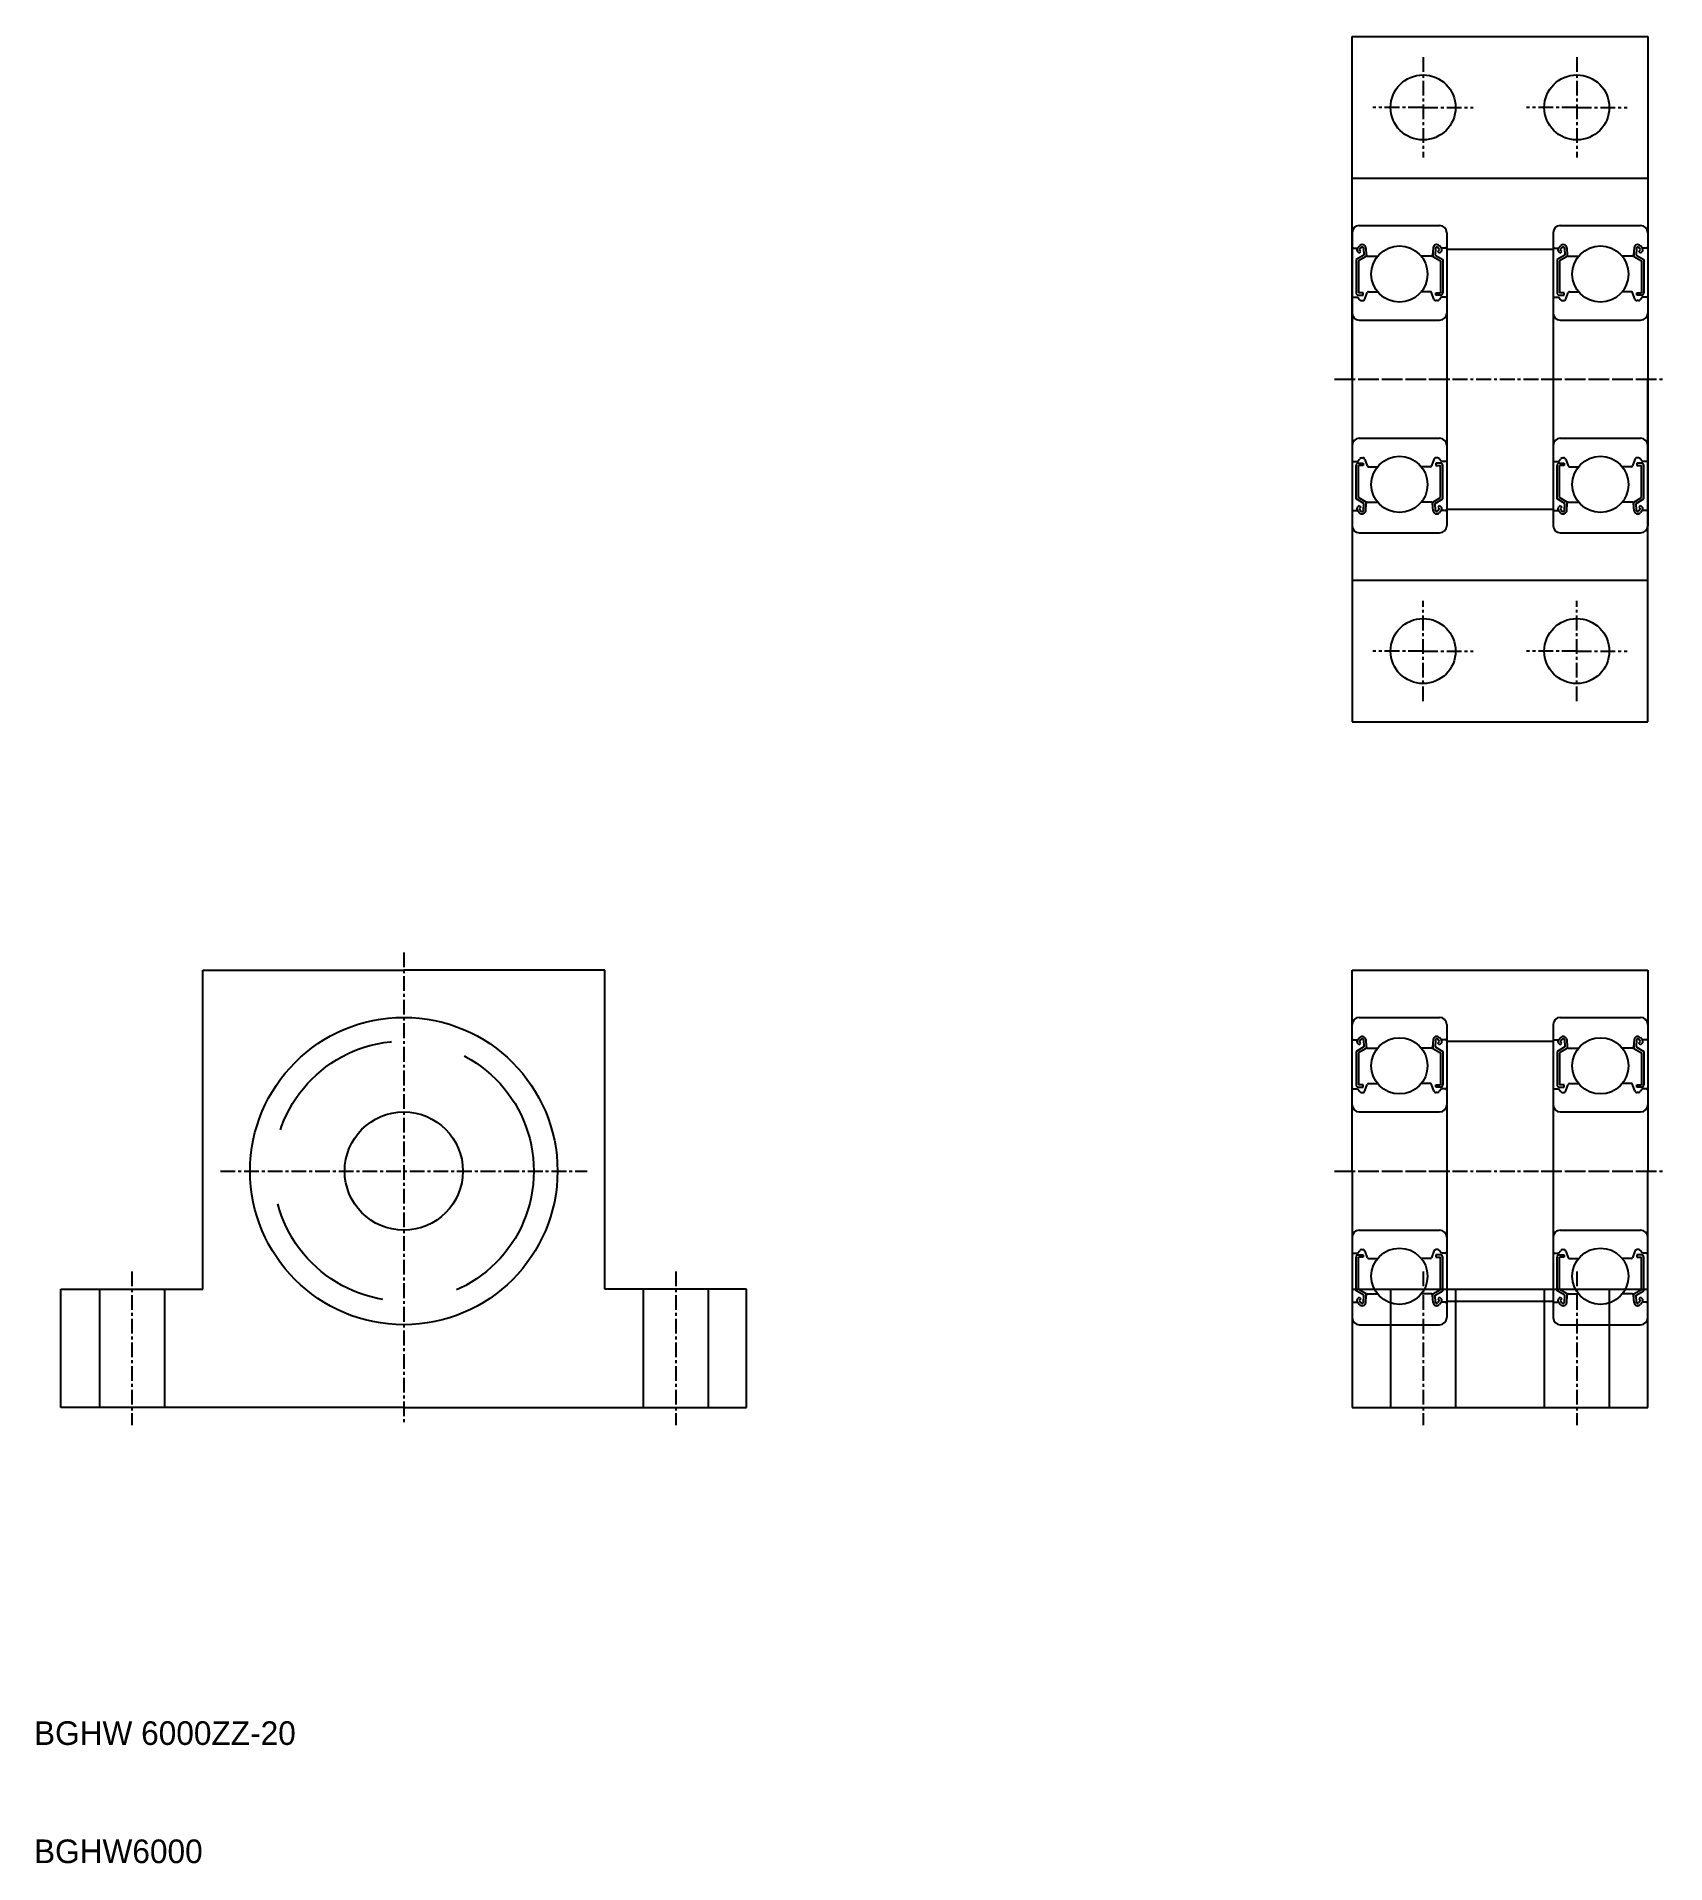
# Model space of a CAD drawing. Extents: x 105 to 243, y 64 to 219.
import ezdxf

# ---------------------------------------------------------------- set-up
doc = ezdxf.new("R2010")
doc.units = 0
doc.linetypes.add('CENTER', pattern=[2, 1.25, -0.25, 0.25, -0.25])
doc.linetypes.add('DASHED', pattern=[19.05, 12.7, -6.35])
doc.layers.get('0').update_dxf_attribs({"linetype": 'CONTINUOUS'})
doc.layers.add('CENTER', color=1, linetype='CENTER')

msp = doc.modelspace()

# ---------------------------------------------------------------- linework, layer by layer
for p, q in [((216.4, 218.78), (241.4, 218.78)), ((216.4, 189.78), (216.4, 218.78)), ((241.4, 218.78), (241.4, 189.78)), ((216.4, 206.78), (241.4, 206.78)), ((217, 202.78), (223.8, 202.78)), ((234, 202.78), (240.8, 202.78)), ((216.4, 202.18), (216.4, 177.38)), ((216.85, 200.86), (217.02, 201.07)), ((223.95, 200.86), (223.78, 201.07)), ((224.4, 202.18), (224.4, 177.38)), ((233.4, 202.18), (233.4, 177.38)), ((233.85, 200.86), (234.02, 201.07)), ((240.95, 200.86), (240.78, 201.07)), ((241.4, 202.18), (241.4, 177.38)), ((216.5, 200.88), (216.86, 200.88)), ((217.38, 200.28), (216.73, 199.9)), ((216.73, 199.9), (216.73, 197.08)), ((217, 200.45), (216.86, 200.59)), ((217.58, 200.16), (216.93, 199.79)), ((216.93, 199.79), (216.93, 197.08)), ((217, 200.73), (217.17, 200.94)), ((217.14, 200.59), (217, 200.73)), ((217, 200.45), (217.14, 200.59)), ((217.35, 200.88), (217.38, 200.28)), ((217.55, 200.9), (217.6, 200.27)), ((217.58, 200.52), (217.58, 200.16)), ((217.7, 200.18), (218.55, 200.18)), ((223.1, 200.18), (222.25, 200.18)), ((223.25, 200.9), (223.2, 200.27)), ((223.22, 200.52), (223.22, 200.16)), ((223.22, 200.16), (223.87, 199.79)), ((223.45, 200.88), (223.42, 200.28)), ((223.42, 200.28), (224.07, 199.9)), ((223.8, 200.73), (223.63, 200.94)), ((223.66, 200.59), (223.8, 200.73)), ((223.8, 200.45), (223.66, 200.59)), ((223.8, 200.45), (223.94, 200.59)), ((223.87, 199.79), (223.87, 197.08)), ((224.3, 200.88), (223.94, 200.88)), ((224.07, 199.9), (224.07, 197.08)), ((233.5, 200.88), (233.86, 200.88)), ((234.38, 200.28), (233.73, 199.9)), ((233.73, 199.9), (233.73, 197.08)), ((234, 200.45), (233.86, 200.59)), ((234.58, 200.16), (233.93, 199.79)), ((233.93, 199.79), (233.93, 197.08)), ((234, 200.73), (234.17, 200.94)), ((234.14, 200.59), (234, 200.73)), ((234, 200.45), (234.14, 200.59)), ((234.35, 200.88), (234.38, 200.28)), ((234.55, 200.9), (234.6, 200.27)), ((234.58, 200.52), (234.58, 200.16)), ((234.7, 200.18), (235.55, 200.18)), ((240.1, 200.18), (239.25, 200.18)), ((240.25, 200.9), (240.2, 200.27)), ((240.22, 200.52), (240.22, 200.16)), ((240.22, 200.16), (240.87, 199.79)), ((240.45, 200.88), (240.42, 200.28)), ((240.42, 200.28), (241.07, 199.9)), ((240.8, 200.73), (240.63, 200.94)), ((240.66, 200.59), (240.8, 200.73)), ((240.8, 200.45), (240.66, 200.59)), ((240.8, 200.45), (240.94, 200.59)), ((240.87, 199.79), (240.87, 197.08)), ((241.3, 200.88), (240.94, 200.88)), ((241.07, 199.9), (241.07, 197.08)), ((216.5, 196.73), (216.85, 196.73)), ((216.85, 196.73), (217.04, 196.5)), ((217.33, 197.08), (216.93, 197.08)), ((216.93, 196.88), (217.33, 196.88)), ((217.2, 196.43), (217.29, 196.43)), ((217.33, 196.88), (217.33, 197.08)), ((217.48, 196.56), (217.68, 197.11)), ((217.78, 197.18), (218.55, 197.18)), ((223.03, 197.18), (222.25, 197.18)), ((223.32, 196.56), (223.12, 197.11)), ((223.47, 196.88), (223.47, 197.08)), ((223.47, 197.08), (223.87, 197.08)), ((223.87, 196.88), (223.47, 196.88)), ((223.61, 196.43), (223.51, 196.43)), ((223.95, 196.73), (223.76, 196.5)), ((224.3, 196.73), (223.95, 196.73)), ((233.5, 196.73), (233.85, 196.73)), ((233.85, 196.73), (234.04, 196.5)), ((234.33, 197.08), (233.93, 197.08)), ((233.93, 196.88), (234.33, 196.88)), ((234.2, 196.43), (234.29, 196.43)), ((234.33, 196.88), (234.33, 197.08)), ((234.48, 196.56), (234.68, 197.11)), ((234.78, 197.18), (235.55, 197.18)), ((240.03, 197.18), (239.25, 197.18)), ((240.32, 196.56), (240.12, 197.11)), ((240.47, 196.88), (240.47, 197.08)), ((240.47, 197.08), (240.87, 197.08)), ((240.87, 196.88), (240.47, 196.88)), ((240.61, 196.43), (240.51, 196.43)), ((240.95, 196.73), (240.76, 196.5)), ((241.3, 196.73), (240.95, 196.73)), ((217, 194.78), (223.8, 194.78)), ((234, 194.78), (240.8, 194.78)), ((216.4, 189.78), (216.4, 160.78)), ((241.4, 160.78), (241.4, 189.78)), ((217, 184.78), (223.8, 184.78)), ((234, 184.78), (240.8, 184.78)), ((216.5, 182.83), (216.85, 182.83)), ((216.73, 179.65), (216.73, 182.48)), ((216.85, 182.83), (217.04, 183.05)), ((216.93, 182.68), (217.33, 182.68)), ((217.33, 182.48), (216.93, 182.48)), ((216.93, 179.77), (216.93, 182.48)), ((217.2, 183.13), (217.29, 183.13)), ((217.33, 182.68), (217.33, 182.48)), ((217.48, 182.99), (217.68, 182.44)), ((223.32, 182.99), (223.12, 182.44)), ((223.47, 182.68), (223.47, 182.48)), ((223.87, 182.68), (223.47, 182.68)), ((223.47, 182.48), (223.87, 182.48)), ((223.61, 183.13), (223.51, 183.13)), ((223.95, 182.83), (223.76, 183.05)), ((223.87, 179.77), (223.87, 182.48)), ((224.3, 182.83), (223.95, 182.83)), ((224.07, 179.65), (224.07, 182.48)), ((233.5, 182.83), (233.85, 182.83)), ((233.73, 179.65), (233.73, 182.48)), ((233.85, 182.83), (234.04, 183.05)), ((233.93, 182.68), (234.33, 182.68)), ((234.33, 182.48), (233.93, 182.48)), ((233.93, 179.77), (233.93, 182.48)), ((234.2, 183.13), (234.29, 183.13)), ((234.33, 182.68), (234.33, 182.48)), ((234.48, 182.99), (234.68, 182.44)), ((240.32, 182.99), (240.12, 182.44)), ((240.47, 182.68), (240.47, 182.48)), ((240.87, 182.68), (240.47, 182.68)), ((240.47, 182.48), (240.87, 182.48)), ((240.61, 183.13), (240.51, 183.13)), ((240.95, 182.83), (240.76, 183.05)), ((240.87, 179.77), (240.87, 182.48)), ((241.3, 182.83), (240.95, 182.83)), ((241.07, 179.65), (241.07, 182.48)), ((217.78, 182.38), (218.55, 182.38)), ((223.03, 182.38), (222.25, 182.38)), ((234.78, 182.38), (235.55, 182.38)), ((240.03, 182.38), (239.25, 182.38)), ((217.38, 179.27), (216.73, 179.65)), ((217.58, 179.39), (216.93, 179.77)), ((217.58, 179.03), (217.58, 179.39)), ((217.7, 179.38), (218.55, 179.38)), ((223.1, 179.38), (222.25, 179.38)), ((223.22, 179.39), (223.87, 179.77)), ((223.22, 179.03), (223.22, 179.39)), ((223.42, 179.27), (224.07, 179.65)), ((234.38, 179.27), (233.73, 179.65)), ((234.58, 179.39), (233.93, 179.77)), ((234.58, 179.03), (234.58, 179.39)), ((234.7, 179.38), (235.55, 179.38)), ((240.1, 179.38), (239.25, 179.38)), ((240.22, 179.39), (240.87, 179.77)), ((240.22, 179.03), (240.22, 179.39)), ((240.42, 179.27), (241.07, 179.65)), ((216.5, 178.68), (216.86, 178.68)), ((216.85, 178.69), (217.02, 178.48)), ((217, 179.1), (216.86, 178.96)), ((217, 179.1), (217.14, 178.96)), ((217.14, 178.96), (217, 178.82)), ((217, 178.82), (217.17, 178.62)), ((217.35, 178.67), (217.38, 179.27)), ((217.55, 178.65), (217.6, 179.28)), ((223.25, 178.65), (223.2, 179.28)), ((223.45, 178.67), (223.42, 179.27)), ((223.8, 178.82), (223.63, 178.62)), ((223.8, 179.1), (223.66, 178.96)), ((223.66, 178.96), (223.8, 178.82)), ((223.95, 178.69), (223.78, 178.48)), ((223.8, 179.1), (223.94, 178.96)), ((224.3, 178.68), (223.94, 178.68)), ((233.5, 178.68), (233.86, 178.68)), ((233.85, 178.69), (234.02, 178.48)), ((234, 179.1), (233.86, 178.96)), ((234, 179.1), (234.14, 178.96)), ((234.14, 178.96), (234, 178.82)), ((234, 178.82), (234.17, 178.62)), ((234.35, 178.67), (234.38, 179.27)), ((234.55, 178.65), (234.6, 179.28)), ((240.25, 178.65), (240.2, 179.28)), ((240.45, 178.67), (240.42, 179.27)), ((240.8, 178.82), (240.63, 178.62)), ((240.8, 179.1), (240.66, 178.96)), ((240.66, 178.96), (240.8, 178.82)), ((240.95, 178.69), (240.78, 178.48)), ((240.8, 179.1), (240.94, 178.96)), ((241.3, 178.68), (240.94, 178.68)), ((217, 176.78), (223.8, 176.78)), ((218.7, 176.78), (218.7, 176.78)), ((220.4, 176.78), (220.4, 176.78)), ((234, 176.78), (240.8, 176.78)), ((235.7, 176.78), (235.7, 176.78)), ((237.4, 176.78), (237.4, 176.78)), ((216.4, 172.78), (241.4, 172.78)), ((216.4, 160.78), (241.4, 160.78)), ((119.18, 112.78), (119.18, 139.78)), ((119.18, 139.78), (136.18, 139.78)), ((153.18, 139.78), (136.18, 139.78)), ((153.18, 112.78), (153.18, 139.78)), ((216.4, 139.78), (241.4, 139.78)), ((216.4, 122.78), (216.4, 139.78)), ((241.4, 139.78), (241.4, 122.78)), ((217, 135.78), (223.8, 135.78)), ((224.4, 135.18), (224.4, 110.38)), ((233.4, 135.18), (233.4, 110.38)), ((234, 135.78), (240.8, 135.78)), ((216.5, 133.88), (216.86, 133.88)), ((217.38, 133.28), (216.73, 132.9)), ((216.85, 133.86), (217.02, 134.07)), ((217, 133.45), (216.86, 133.59)), ((217.58, 133.16), (216.93, 132.79)), ((217, 133.73), (217.17, 133.94)), ((217.14, 133.59), (217, 133.73)), ((217, 133.45), (217.14, 133.59)), ((217.35, 133.88), (217.38, 133.28)), ((217.55, 133.9), (217.6, 133.27)), ((217.58, 133.52), (217.58, 133.16)), ((217.7, 133.18), (218.55, 133.18)), ((223.1, 133.18), (222.25, 133.18)), ((223.25, 133.9), (223.2, 133.27)), ((223.22, 133.52), (223.22, 133.16)), ((223.22, 133.16), (223.87, 132.79)), ((223.45, 133.88), (223.42, 133.28)), ((223.42, 133.28), (224.07, 132.9)), ((223.8, 133.73), (223.63, 133.94)), ((223.66, 133.59), (223.8, 133.73)), ((223.8, 133.45), (223.66, 133.59)), ((223.95, 133.86), (223.78, 134.07)), ((223.8, 133.45), (223.94, 133.59)), ((224.3, 133.88), (223.94, 133.88)), ((233.5, 133.88), (233.86, 133.88)), ((234.38, 133.28), (233.73, 132.9)), ((233.85, 133.86), (234.02, 134.07)), ((234, 133.45), (233.86, 133.59)), ((234.58, 133.16), (233.93, 132.79)), ((234, 133.73), (234.17, 133.94)), ((234.14, 133.59), (234, 133.73)), ((234, 133.45), (234.14, 133.59)), ((234.35, 133.88), (234.38, 133.28)), ((234.55, 133.9), (234.6, 133.27)), ((234.58, 133.52), (234.58, 133.16)), ((234.7, 133.18), (235.55, 133.18)), ((240.1, 133.18), (239.25, 133.18)), ((240.25, 133.9), (240.2, 133.27)), ((240.22, 133.52), (240.22, 133.16)), ((240.22, 133.16), (240.87, 132.79)), ((240.45, 133.88), (240.42, 133.28)), ((240.42, 133.28), (241.07, 132.9)), ((240.8, 133.73), (240.63, 133.94)), ((240.66, 133.59), (240.8, 133.73)), ((240.8, 133.45), (240.66, 133.59)), ((240.95, 133.86), (240.78, 134.07)), ((240.8, 133.45), (240.94, 133.59)), ((241.3, 133.88), (240.94, 133.88)), ((216.73, 132.9), (216.73, 130.08)), ((216.93, 132.79), (216.93, 130.08)), ((223.87, 132.79), (223.87, 130.08)), ((224.07, 132.9), (224.07, 130.08)), ((233.73, 132.9), (233.73, 130.08)), ((233.93, 132.79), (233.93, 130.08)), ((240.87, 132.79), (240.87, 130.08)), ((241.07, 132.9), (241.07, 130.08)), ((217.33, 130.08), (216.93, 130.08)), ((216.93, 129.88), (217.33, 129.88)), ((217.33, 129.88), (217.33, 130.08)), ((217.48, 129.56), (217.68, 130.11)), ((217.78, 130.18), (218.55, 130.18)), ((223.03, 130.18), (222.25, 130.18)), ((223.32, 129.56), (223.12, 130.11)), ((223.47, 129.88), (223.47, 130.08)), ((223.47, 130.08), (223.87, 130.08)), ((223.87, 129.88), (223.47, 129.88)), ((234.33, 130.08), (233.93, 130.08)), ((233.93, 129.88), (234.33, 129.88)), ((234.33, 129.88), (234.33, 130.08)), ((234.48, 129.56), (234.68, 130.11)), ((234.78, 130.18), (235.55, 130.18)), ((240.03, 130.18), (239.25, 130.18)), ((240.32, 129.56), (240.12, 130.11)), ((240.47, 129.88), (240.47, 130.08)), ((240.47, 130.08), (240.87, 130.08)), ((240.87, 129.88), (240.47, 129.88)), ((216.5, 129.73), (216.85, 129.73)), ((216.85, 129.73), (217.04, 129.5)), ((217.2, 129.43), (217.29, 129.43)), ((223.61, 129.43), (223.51, 129.43)), ((223.95, 129.73), (223.76, 129.5)), ((224.3, 129.73), (223.95, 129.73)), ((233.5, 129.73), (233.85, 129.73)), ((233.85, 129.73), (234.04, 129.5)), ((234.2, 129.43), (234.29, 129.43)), ((240.61, 129.43), (240.51, 129.43)), ((240.95, 129.73), (240.76, 129.5)), ((241.3, 129.73), (240.95, 129.73)), ((217, 127.78), (223.8, 127.78)), ((234, 127.78), (240.8, 127.78)), ((216.4, 122.78), (216.4, 102.78)), ((241.4, 102.78), (241.4, 122.78)), ((217, 117.78), (223.8, 117.78)), ((234, 117.78), (240.8, 117.78)), ((216.85, 115.83), (217.04, 116.05)), ((217.2, 116.13), (217.29, 116.13)), ((217.48, 115.99), (217.68, 115.44)), ((223.32, 115.99), (223.12, 115.44)), ((223.61, 116.13), (223.51, 116.13)), ((223.95, 115.83), (223.76, 116.05)), ((233.85, 115.83), (234.04, 116.05)), ((234.2, 116.13), (234.29, 116.13)), ((234.48, 115.99), (234.68, 115.44)), ((240.32, 115.99), (240.12, 115.44)), ((240.61, 116.13), (240.51, 116.13)), ((240.95, 115.83), (240.76, 116.05)), ((216.5, 115.83), (216.85, 115.83)), ((216.73, 112.65), (216.73, 115.48)), ((216.93, 115.68), (217.33, 115.68)), ((217.33, 115.48), (216.93, 115.48)), ((216.93, 112.77), (216.93, 115.48)), ((217.33, 115.68), (217.33, 115.48)), ((217.78, 115.38), (218.55, 115.38)), ((223.03, 115.38), (222.25, 115.38)), ((223.47, 115.68), (223.47, 115.48)), ((223.87, 115.68), (223.47, 115.68)), ((223.47, 115.48), (223.87, 115.48)), ((223.87, 112.77), (223.87, 115.48)), ((224.3, 115.83), (223.95, 115.83)), ((224.07, 112.65), (224.07, 115.48)), ((233.5, 115.83), (233.85, 115.83)), ((233.73, 112.65), (233.73, 115.48)), ((233.93, 115.68), (234.33, 115.68)), ((234.33, 115.48), (233.93, 115.48)), ((233.93, 112.77), (233.93, 115.48)), ((234.33, 115.68), (234.33, 115.48)), ((234.78, 115.38), (235.55, 115.38)), ((240.03, 115.38), (239.25, 115.38)), ((240.47, 115.68), (240.47, 115.48)), ((240.87, 115.68), (240.47, 115.68)), ((240.47, 115.48), (240.87, 115.48)), ((240.87, 112.77), (240.87, 115.48)), ((241.3, 115.83), (240.95, 115.83)), ((241.07, 112.65), (241.07, 115.48)), ((107.18, 102.78), (107.18, 112.78)), ((107.18, 112.78), (119.18, 112.78)), ((165.18, 112.78), (153.18, 112.78)), ((165.18, 102.78), (165.18, 112.78)), ((216.4, 112.78), (241.4, 112.78)), ((216.5, 111.68), (216.86, 111.68)), ((217.38, 112.27), (216.73, 112.65)), ((216.85, 111.69), (217.02, 111.48)), ((217, 112.1), (216.86, 111.96)), ((217.58, 112.39), (216.93, 112.77)), ((217, 112.1), (217.14, 111.96)), ((217.14, 111.96), (217, 111.82)), ((217, 111.82), (217.17, 111.62)), ((217.35, 111.67), (217.38, 112.27)), ((217.55, 111.65), (217.6, 112.28)), ((217.58, 112.03), (217.58, 112.39)), ((217.7, 112.38), (218.55, 112.38)), ((223.1, 112.38), (222.25, 112.38)), ((223.25, 111.65), (223.2, 112.28)), ((223.22, 112.39), (223.87, 112.77)), ((223.22, 112.03), (223.22, 112.39)), ((223.42, 112.27), (224.07, 112.65)), ((223.45, 111.67), (223.42, 112.27)), ((223.8, 111.82), (223.63, 111.62)), ((223.8, 112.1), (223.66, 111.96)), ((223.66, 111.96), (223.8, 111.82)), ((223.95, 111.69), (223.78, 111.48)), ((223.8, 112.1), (223.94, 111.96)), ((224.3, 111.68), (223.94, 111.68)), ((233.5, 111.68), (233.86, 111.68)), ((234.38, 112.27), (233.73, 112.65)), ((233.85, 111.69), (234.02, 111.48)), ((234, 112.1), (233.86, 111.96)), ((234.58, 112.39), (233.93, 112.77)), ((234, 112.1), (234.14, 111.96)), ((234.14, 111.96), (234, 111.82)), ((234, 111.82), (234.17, 111.62)), ((234.35, 111.67), (234.38, 112.27)), ((234.55, 111.65), (234.6, 112.28)), ((234.58, 112.03), (234.58, 112.39)), ((234.7, 112.38), (235.55, 112.38)), ((240.1, 112.38), (239.25, 112.38)), ((240.25, 111.65), (240.2, 112.28)), ((240.22, 112.39), (240.87, 112.77)), ((240.22, 112.03), (240.22, 112.39)), ((240.42, 112.27), (241.07, 112.65)), ((240.45, 111.67), (240.42, 112.27)), ((240.8, 111.82), (240.63, 111.62)), ((240.8, 112.1), (240.66, 111.96)), ((240.66, 111.96), (240.8, 111.82)), ((240.95, 111.69), (240.78, 111.48)), ((240.8, 112.1), (240.94, 111.96)), ((241.3, 111.68), (240.94, 111.68)), ((217, 109.78), (223.8, 109.78)), ((218.7, 109.78), (218.7, 109.78)), ((220.4, 109.78), (220.4, 109.78)), ((234, 109.78), (240.8, 109.78)), ((235.7, 109.78), (235.7, 109.78)), ((237.4, 109.78), (237.4, 109.78)), ((136.18, 102.78), (107.18, 102.78)), ((136.18, 102.78), (165.18, 102.78)), ((216.4, 102.78), (241.4, 102.78))]:
    msp.add_line(p, q)
at = {"color": 7, "linetype": 'CONTINUOUS'}
for p, q in [((224.4, 200.78), (233.4, 200.78)), ((224.4, 178.78), (233.4, 178.78)), ((224.4, 133.78), (233.4, 133.78)), ((224.4, 111.78), (233.4, 111.78))]:
    msp.add_line(p, q, dxfattribs=at)
at = {"color": 3, "linetype": 'DASHED'}
for p, q in [((110.43, 112.78), (110.43, 102.78)), ((115.93, 112.78), (115.93, 102.78)), ((156.43, 112.78), (156.43, 102.78)), ((161.93, 112.78), (161.93, 102.78)), ((219.65, 112.78), (219.65, 102.78)), ((225.15, 112.78), (225.15, 102.78)), ((232.65, 112.78), (232.65, 102.78)), ((238.15, 112.78), (238.15, 102.78))]:
    msp.add_line(p, q, dxfattribs=at)
for centre, radius in [((222.4, 212.78), 2.75), ((235.4, 212.78), 2.75), ((220.4, 198.68), 2.38), ((237.4, 198.68), 2.38), ((220.4, 180.88), 2.38), ((237.4, 180.88), 2.38), ((222.4, 166.78), 2.75), ((235.4, 166.78), 2.75), ((136.18, 122.78), 13), ((220.4, 131.68), 2.38), ((237.4, 131.68), 2.38), ((136.18, 122.78), 5), ((220.4, 113.88), 2.38), ((237.4, 113.88), 2.38)]:
    msp.add_circle(centre, radius)
msp.add_circle((136.18, 122.78), 11, dxfattribs=at)
for centre, radius, start, end in [((217, 202.18), 0.6, 90, 180), ((223.8, 202.18), 0.6, 0, 90), ((234, 202.18), 0.6, 90, 180), ((240.8, 202.18), 0.6, 0, 90), ((216.5, 200.98), 0.1, 180, 270), ((217.25, 200.87), 0.3, 4.9354, 140.137), ((217.25, 200.87), 0.1, 3.1017, 139.9503), ((223.55, 200.87), 0.3, 39.863, 175.0646), ((223.55, 200.87), 0.1, 40.0497, 176.8983), ((224.3, 200.98), 0.1, 270, 0), ((233.5, 200.98), 0.1, 180, 270), ((234.25, 200.87), 0.3, 4.9354, 140.137), ((234.25, 200.87), 0.1, 3.1017, 139.9503), ((240.55, 200.87), 0.3, 39.863, 175.0646), ((240.55, 200.87), 0.1, 40.0497, 176.8983), ((241.3, 200.98), 0.1, 270, 0), ((217, 200.73), 0.2, 140.137, 225.002), ((217.7, 200.28), 0.1, 184.9354, 270), ((223.1, 200.28), 0.1, 270, 355.0646), ((223.8, 200.73), 0.2, 314.998, 39.863), ((234, 200.73), 0.2, 140.137, 225.002), ((234.7, 200.28), 0.1, 184.9354, 270), ((240.1, 200.28), 0.1, 270, 355.0646), ((240.8, 200.73), 0.2, 314.998, 39.863), ((216.5, 196.63), 0.1, 90, 180.8103), ((216.93, 197.08), 0.2, 180, 270), ((217.2, 196.63), 0.2, 219.9762, 270), ((217.29, 196.63), 0.2, 270, 339.9916), ((217.78, 197.08), 0.1, 90, 159.9916), ((223.03, 197.08), 0.1, 20.0084, 90), ((223.51, 196.63), 0.2, 200.0084, 270), ((223.61, 196.63), 0.2, 270, 320.0238), ((223.87, 197.08), 0.2, 270, 0), ((224.3, 196.63), 0.1, 359.1897, 90), ((233.5, 196.63), 0.1, 90, 180.8103), ((233.93, 197.08), 0.2, 180, 270), ((234.2, 196.63), 0.2, 219.9762, 270), ((234.29, 196.63), 0.2, 270, 339.9916), ((234.78, 197.08), 0.1, 90, 159.9916), ((240.03, 197.08), 0.1, 20.0084, 90), ((240.51, 196.63), 0.2, 200.0084, 270), ((240.61, 196.63), 0.2, 270, 320.0238), ((240.87, 197.08), 0.2, 270, 0), ((241.3, 196.63), 0.1, 359.1897, 90), ((217, 195.38), 0.6, 180, 270), ((223.8, 195.38), 0.6, 270, 0), ((234, 195.38), 0.6, 180, 270), ((240.8, 195.38), 0.6, 270, 0), ((217, 184.18), 0.6, 90, 180), ((223.8, 184.18), 0.6, 0, 90), ((234, 184.18), 0.6, 90, 180), ((240.8, 184.18), 0.6, 0, 90), ((216.5, 182.93), 0.1, 179.1897, 270), ((216.93, 182.48), 0.2, 90, 180), ((217.2, 182.93), 0.2, 90, 140.0238), ((217.29, 182.93), 0.2, 20.0084, 90), ((217.78, 182.48), 0.1, 200.0084, 270), ((223.03, 182.48), 0.1, 270, 339.9916), ((223.51, 182.93), 0.2, 90, 159.9916), ((223.61, 182.93), 0.2, 39.9762, 90), ((223.87, 182.48), 0.2, 0, 90), ((224.3, 182.93), 0.1, 270, 0.8103), ((233.5, 182.93), 0.1, 179.1897, 270), ((233.93, 182.48), 0.2, 90, 180), ((234.2, 182.93), 0.2, 90, 140.0238), ((234.29, 182.93), 0.2, 20.0084, 90), ((234.78, 182.48), 0.1, 200.0084, 270), ((240.03, 182.48), 0.1, 270, 339.9916), ((240.51, 182.93), 0.2, 90, 159.9916), ((240.61, 182.93), 0.2, 39.9762, 90), ((240.87, 182.48), 0.2, 0, 90), ((241.3, 182.93), 0.1, 270, 0.8103), ((217.7, 179.28), 0.1, 90, 175.0646), ((223.1, 179.28), 0.1, 4.9354, 90), ((234.7, 179.28), 0.1, 90, 175.0646), ((240.1, 179.28), 0.1, 4.9354, 90), ((216.5, 178.58), 0.1, 90, 180), ((217, 178.82), 0.2, 134.998, 219.863), ((217.25, 178.68), 0.3, 219.863, 355.0646), ((217.25, 178.68), 0.1, 220.0497, 356.8983), ((223.55, 178.68), 0.3, 184.9354, 320.137), ((223.55, 178.68), 0.1, 183.1017, 319.9503), ((223.8, 178.82), 0.2, 320.137, 45.002), ((224.3, 178.58), 0.1, 0, 90), ((233.5, 178.58), 0.1, 90, 180), ((234, 178.82), 0.2, 134.998, 219.863), ((234.25, 178.68), 0.3, 219.863, 355.0646), ((234.25, 178.68), 0.1, 220.0497, 356.8983), ((240.55, 178.68), 0.3, 184.9354, 320.137), ((240.55, 178.68), 0.1, 183.1017, 319.9503), ((240.8, 178.82), 0.2, 320.137, 45.002), ((241.3, 178.58), 0.1, 0, 90), ((217, 177.38), 0.6, 180, 270), ((223.8, 177.38), 0.6, 270, 0), ((234, 177.38), 0.6, 180, 270), ((240.8, 177.38), 0.6, 270, 0), ((217, 135.18), 0.6, 90, 180), ((223.8, 135.18), 0.6, 0, 90), ((234, 135.18), 0.6, 90, 180), ((240.8, 135.18), 0.6, 0, 90), ((216.5, 133.98), 0.1, 180, 270), ((217, 133.73), 0.2, 140.137, 225.002), ((217.25, 133.87), 0.3, 4.9354, 140.137), ((217.25, 133.87), 0.1, 3.1017, 139.9503), ((217.7, 133.28), 0.1, 184.9354, 270), ((223.1, 133.28), 0.1, 270, 355.0646), ((223.55, 133.87), 0.3, 39.863, 175.0646), ((223.55, 133.87), 0.1, 40.0497, 176.8983), ((223.8, 133.73), 0.2, 314.998, 39.863), ((224.3, 133.98), 0.1, 270, 0), ((233.5, 133.98), 0.1, 180, 270), ((234, 133.73), 0.2, 140.137, 225.002), ((234.25, 133.87), 0.3, 4.9354, 140.137), ((234.25, 133.87), 0.1, 3.1017, 139.9503), ((234.7, 133.28), 0.1, 184.9354, 270), ((240.1, 133.28), 0.1, 270, 355.0646), ((240.55, 133.87), 0.3, 39.863, 175.0646), ((240.55, 133.87), 0.1, 40.0497, 176.8983), ((240.8, 133.73), 0.2, 314.998, 39.863), ((241.3, 133.98), 0.1, 270, 0), ((216.93, 130.08), 0.2, 180, 270), ((217.78, 130.08), 0.1, 90, 159.9916), ((223.03, 130.08), 0.1, 20.0084, 90), ((223.87, 130.08), 0.2, 270, 0), ((233.93, 130.08), 0.2, 180, 270), ((234.78, 130.08), 0.1, 90, 159.9916), ((240.03, 130.08), 0.1, 20.0084, 90), ((240.87, 130.08), 0.2, 270, 0), ((216.5, 129.63), 0.1, 90, 180.8103), ((217, 128.38), 0.6, 180, 270), ((217.2, 129.63), 0.2, 219.9762, 270), ((217.29, 129.63), 0.2, 270, 339.9916), ((223.51, 129.63), 0.2, 200.0084, 270), ((223.61, 129.63), 0.2, 270, 320.0238), ((223.8, 128.38), 0.6, 270, 0), ((224.3, 129.63), 0.1, 359.1897, 90), ((233.5, 129.63), 0.1, 90, 180.8103), ((234, 128.38), 0.6, 180, 270), ((234.2, 129.63), 0.2, 219.9762, 270), ((234.29, 129.63), 0.2, 270, 339.9916), ((240.51, 129.63), 0.2, 200.0084, 270), ((240.61, 129.63), 0.2, 270, 320.0238), ((240.8, 128.38), 0.6, 270, 0), ((241.3, 129.63), 0.1, 359.1897, 90), ((217, 117.18), 0.6, 90, 180), ((223.8, 117.18), 0.6, 0, 90), ((234, 117.18), 0.6, 90, 180), ((240.8, 117.18), 0.6, 0, 90), ((217.2, 115.93), 0.2, 90, 140.0238), ((217.29, 115.93), 0.2, 20.0084, 90), ((223.51, 115.93), 0.2, 90, 159.9916), ((223.61, 115.93), 0.2, 39.9762, 90), ((234.2, 115.93), 0.2, 90, 140.0238), ((234.29, 115.93), 0.2, 20.0084, 90), ((240.51, 115.93), 0.2, 90, 159.9916), ((240.61, 115.93), 0.2, 39.9762, 90), ((216.5, 115.93), 0.1, 179.1897, 270), ((216.93, 115.48), 0.2, 90, 180), ((217.78, 115.48), 0.1, 200.0084, 270), ((223.03, 115.48), 0.1, 270, 339.9916), ((223.87, 115.48), 0.2, 0, 90), ((224.3, 115.93), 0.1, 270, 0.8103), ((233.5, 115.93), 0.1, 179.1897, 270), ((233.93, 115.48), 0.2, 90, 180), ((234.78, 115.48), 0.1, 200.0084, 270), ((240.03, 115.48), 0.1, 270, 339.9916), ((240.87, 115.48), 0.2, 0, 90), ((241.3, 115.93), 0.1, 270, 0.8103), ((216.5, 111.58), 0.1, 90, 180), ((217, 111.82), 0.2, 134.998, 219.863), ((217.25, 111.68), 0.3, 219.863, 355.0646), ((217.25, 111.68), 0.1, 220.0497, 356.8983), ((217.7, 112.28), 0.1, 90, 175.0646), ((223.1, 112.28), 0.1, 4.9354, 90), ((223.55, 111.68), 0.3, 184.9354, 320.137), ((223.55, 111.68), 0.1, 183.1017, 319.9503), ((223.8, 111.82), 0.2, 320.137, 45.002), ((224.3, 111.58), 0.1, 0, 90), ((233.5, 111.58), 0.1, 90, 180), ((234, 111.82), 0.2, 134.998, 219.863), ((234.25, 111.68), 0.3, 219.863, 355.0646), ((234.25, 111.68), 0.1, 220.0497, 356.8983), ((234.7, 112.28), 0.1, 90, 175.0646), ((240.1, 112.28), 0.1, 4.9354, 90), ((240.55, 111.68), 0.3, 184.9354, 320.137), ((240.55, 111.68), 0.1, 183.1017, 319.9503), ((240.8, 111.82), 0.2, 320.137, 45.002), ((241.3, 111.58), 0.1, 0, 90), ((217, 110.38), 0.6, 180, 270), ((223.8, 110.38), 0.6, 270, 0), ((234, 110.38), 0.6, 180, 270), ((240.8, 110.38), 0.6, 270, 0)]:
    msp.add_arc(centre, radius, start, end)
at = {"layer": 'CENTER', "color": 1, "linetype": 'CENTER'}
for p, q in [((222.4, 217.03), (222.4, 208.53)), ((235.4, 217.03), (235.4, 208.53)), ((222.4, 212.78), (218.15, 212.78)), ((222.4, 212.78), (226.65, 212.78)), ((235.4, 212.78), (231.15, 212.78)), ((235.4, 212.78), (239.65, 212.78)), ((214.9, 189.78), (242.9, 189.78)), ((215.4, 189.78), (225.4, 189.78)), ((232.4, 189.78), (242.4, 189.78)), ((222.4, 162.53), (222.4, 171.03)), ((235.4, 162.53), (235.4, 171.03)), ((222.4, 166.78), (218.15, 166.78)), ((222.4, 166.78), (226.65, 166.78)), ((235.4, 166.78), (231.15, 166.78)), ((235.4, 166.78), (239.65, 166.78)), ((136.18, 141.28), (136.18, 101.28)), ((120.68, 122.78), (151.68, 122.78)), ((214.9, 122.78), (242.9, 122.78)), ((215.4, 122.78), (225.4, 122.78)), ((232.4, 122.78), (242.4, 122.78)), ((113.18, 114.28), (113.18, 101.28)), ((159.18, 114.28), (159.18, 101.28)), ((222.4, 114.28), (222.4, 101.28)), ((235.4, 114.28), (235.4, 101.28))]:
    msp.add_line(p, q, dxfattribs=at)

# ---------------------------------------------------------------- texts
for s, p in [('BGHW 6000ZZ-20', (104.9, 74.22)), ('BGHW6000', (104.9, 64.22))]:
    msp.add_text(s, height=2).set_placement(p)

doc.saveas('drawing.dxf')
